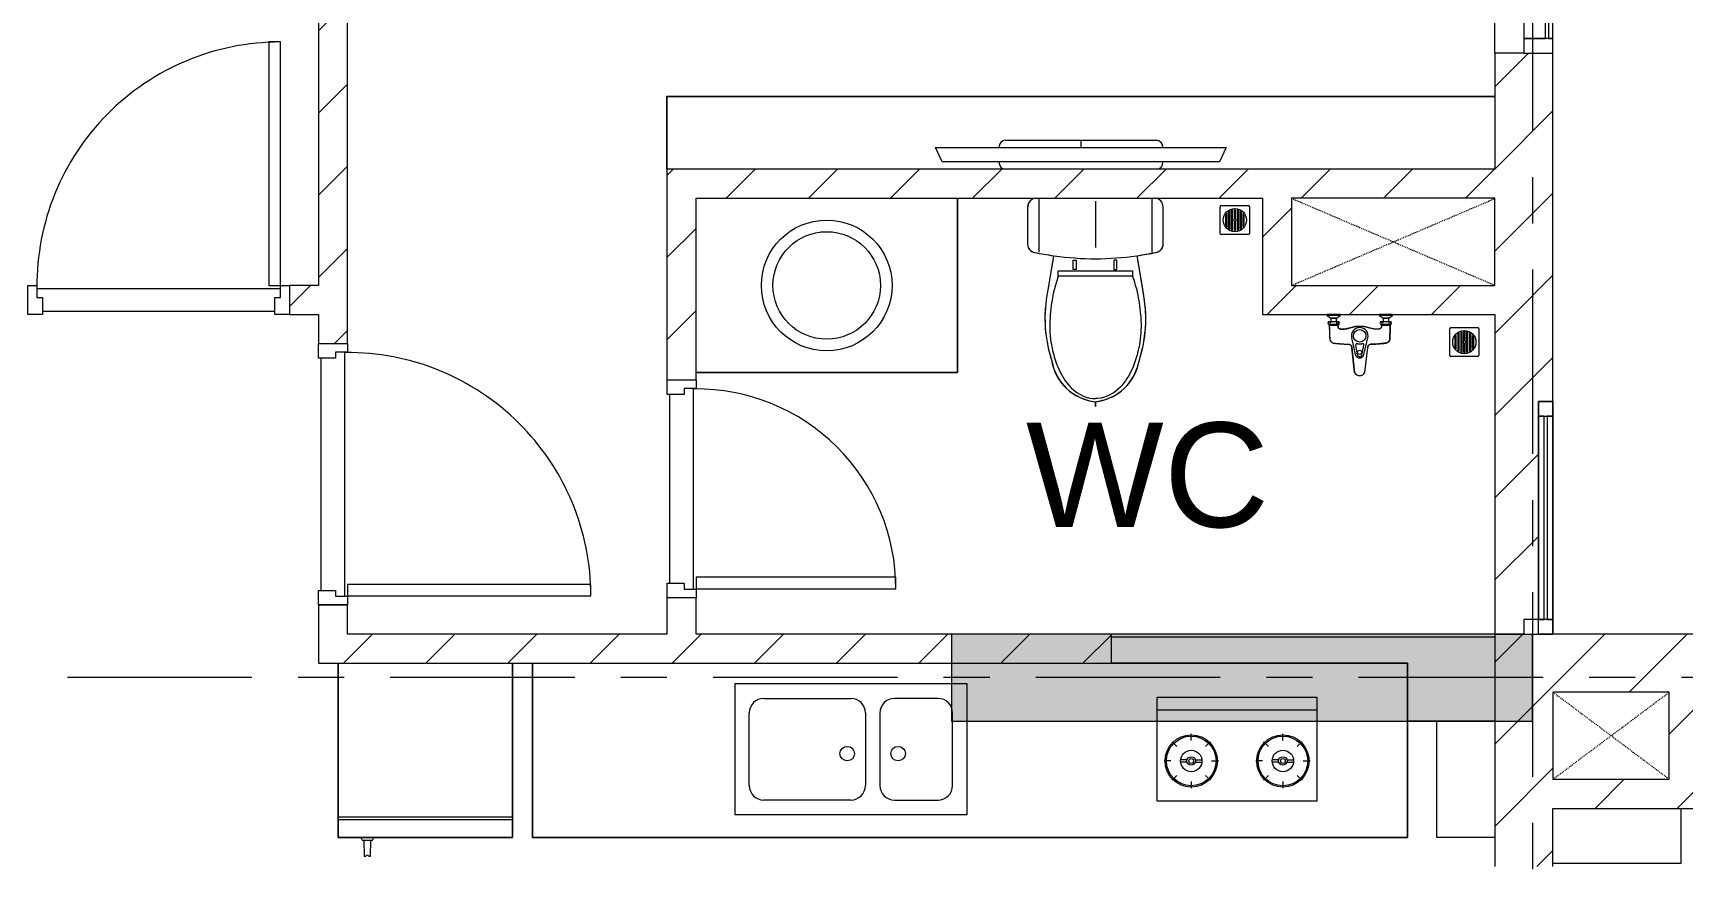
# Model space of a CAD drawing. Header units: millimetres. Extents: x -20144 to 117103, y -11426 to 48263.
# Drawn here: x 34468 to 40148, y 37105 to 39969 of the extents above; entities that cross this region are included whole.
import ezdxf

# ---------------------------------------------------------------- set-up
doc = ezdxf.new("R2010")
doc.units = ezdxf.units.MM
for name, pattern in [('Dash', [6.35, 3.175, -3.175]), ('Dash_2_', [6.35, 3.175, -3.175]), ('Grid Line', [22.225, 12.7, -3.175, 3.175, -3.175])]:
    doc.linetypes.add(name, pattern=pattern)
for name, color, linetype, lineweight in [('A-DETL-GENF', 31, 'Continuous', 5), ('A-DETL-GENF-HDLN', 161, 'Dash_2_', 5), ('CHU', 181, 'Continuous', 5), ('CUA', 31, 'Continuous', 9), ('HATCH-TUONG', 152, 'Continuous', 9), ('NET CAT', 3, 'Continuous', 5), ('NET-CAT', 3, 'Continuous', 9), ('NET-THAY', 2, 'Continuous', 15), ('THIET BI', 44, 'Continuous', 5), ('THIET-BI', 44, 'Continuous', 5), ('TRUC', 225, 'Continuous', 5)]:
    doc.layers.add(name, color=color, linetype=linetype, lineweight=lineweight)
doc.styles.add('Arial_4', font='arial.ttf', dxfattribs={"height": 360})
pattern_1 = [(45, (0, 0), (-141.42136, 141.42136), [])]

# ---------------------------------------------------------------- blocks, each defined once
blk = doc.blocks.new('ALC1807-ASCENT PLAZA-KET CAU 1_rvt-1-MẶT BẰNG TẦNG 5 ĐẾN TẦNG 22')
at = {"layer": 'NET CAT'}
blk.add_hatch(color=7, dxfattribs=at).paths.add_polyline_path([(38939.8, 37599.9), (39630.5, 37599.9), (39630.5, 37899.9), (37630.5, 37899.9), (37630.5, 37599.9), (38085.6, 37599.9)], flags=0)
at = {"layer": 'NET CAT', "color": 90, "lineweight": 13}
for p, q in [((39600.5, 37899.9), (37630.5, 37899.9)), ((37630.5, 37899.9), (37630.5, 37599.9)), ((39630.5, 37599.9), (39630.5, 37899.9)), ((37630.5, 37599.9), (39630.5, 37599.9))]:
    blk.add_line(p, q, dxfattribs=at)
at = {"layer": 'NET-THAY', "color": 50}
for p, q in [((39300.5, 37199.9), (39300.5, 37599.9)), ((39500.5, 37199.9), (39300.5, 37199.9))]:
    blk.add_line(p, q, dxfattribs=at)
blk = doc.blocks.new('X-TV - X-TV-164743-MẶT BẰNG TẦNG 5 ĐẾN TẦNG 22')
at = {"layer": 'THIET BI', "lineweight": 9}
for p, q in [((2850.1, 250), (0, 250)), ((0, 250), (0, 0)), ((0, 250), (2850.1, 250)), ((0, 0), (0, 250)), ((925.1, 75), (1925.1, 75)), ((947.6, 25), (925.1, 75)), ((1165.1, 100), (1685.1, 100)), ((1425.1, 100), (1425.1, 75)), ((1925.1, 75), (1902.6, 25)), ((1902.6, 25), (947.6, 25))]:
    blk.add_line(p, q, dxfattribs=at)
for centre, start_param, end_param in [((1165.1, 75), 0, 1.570796), ((1685.1, 75), 4.712389, 6.283185), ((1165.1, 25), 1.570796, 3.13695), ((1685.1, 25), 3.146235, 4.712389)]:
    blk.add_ellipse(centre, major_axis=(0, 25), ratio=0.9, start_param=start_param, end_param=end_param, dxfattribs=at)
blk = doc.blocks.new('CUA PHONG NGU - Type 1-60226-MẶT BẰNG TẦNG 5 ĐẾN TẦNG 22')
at = {"layer": 'CUA'}
for p, q in [((-348.5, -52.3), (-348.5, 47.7)), ((-348.5, 47.7), (-298.5, 47.7)), ((-298.5, 47.7), (-298.5, -11.3)), ((501.5, 47.7), (551.5, 47.7)), ((501.5, -11.3), (501.5, 47.7)), ((551.5, 47.7), (551.5, -52.3)), ((-318.5, -52.3), (-348.5, -52.3)), ((-318.5, -11.3), (-318.5, -52.3)), ((-298.5, -11.3), (-318.5, -11.3)), ((-277.5, -52.3), (-317.5, -52.3)), ((-317.5, -52.3), (-317.5, -890.3)), ((-277.5, -890.3), (-277.5, -52.3)), ((521.5, -11.3), (501.5, -11.3)), ((521.5, -52.3), (521.5, -11.3)), ((551.5, -52.3), (521.5, -52.3)), ((-317.5, -890.3), (-277.5, -890.3))]:
    blk.add_line(p, q, dxfattribs=at)
blk.add_arc((-317.5, -52.3), 838, 270, 0.5, dxfattribs=at)
blk = doc.blocks.new('CUA WC - Type 1-60201-MẶT BẰNG TẦNG 5 ĐẾN TẦNG 22')
at = {"layer": 'CUA'}
for p, q in [((-273.5, -52.3), (-273.5, 47.7)), ((-273.5, 47.7), (-223.5, 47.7)), ((-223.5, 47.7), (-223.5, -11.3)), ((426.5, 47.7), (476.5, 47.7)), ((426.5, -11.3), (426.5, 47.7)), ((476.5, 47.7), (476.5, -52.3)), ((-243.5, -52.3), (-273.5, -52.3)), ((-243.5, -11.3), (-243.5, -52.3)), ((-223.5, -11.3), (-243.5, -11.3)), ((-202.5, -52.3), (-242.5, -52.3)), ((-242.5, -52.3), (-242.5, -740.3)), ((-202.5, -740.3), (-202.5, -52.3)), ((446.5, -11.3), (426.5, -11.3)), ((446.5, -52.3), (446.5, -11.3)), ((476.5, -52.3), (446.5, -52.3)), ((-242.5, -740.3), (-202.5, -740.3))]:
    blk.add_line(p, q, dxfattribs=at)
blk.add_arc((-242.5, -52.3), 688, 270, 0.5, dxfattribs=at)
blk = doc.blocks.new('X-TU LANH - X-TU LANH-V7-MẶT BẰNG TẦNG 5 ĐẾN TẦNG 22')
at = {"layer": 'THIET BI', "lineweight": 9}
for p, q in [((-300, 0), (-300, -600)), ((-300, -600), (-300, 0)), ((300, -600), (300, 0)), ((300, 0), (300, -600)), ((300, -530), (-300, -530)), ((300, -540), (-300, -540)), ((-300, -600), (300, -600)), ((300, -600), (-300, -600)), ((-222.5, -600), (-217.5, -610)), ((-217.5, -610), (-182.5, -610)), ((-212.5, -610), (-210.5, -665)), ((-189.5, -665), (-187.5, -610)), ((-182.5, -610), (-177.5, -600)), ((-210.5, -665), (-205.2, -665)), ((-194.8, -665), (-189.5, -665))]:
    blk.add_line(p, q, dxfattribs=at)
blk.add_arc((-200, -667.2), 5.66, 22.4018, 157.5982, dxfattribs=at)
blk = doc.blocks.new('X-BEP - X-BEP-163935-MẶT BẰNG TẦNG 5 ĐẾN TẦNG 22')
at = {"layer": 'THIET BI', "lineweight": 9}
for p, q in [((0, 0), (0, -600)), ((0, -600), (0, 0)), ((3013.3, 0), (1993.2, 0)), ((1993.2, 0), (3013.3, 0)), ((3013.3, -600), (3013.3, 0)), ((3013.3, 0), (3013.3, -600)), ((696.4, -71.5), (696.4, -521.5)), ((1496.4, -71.5), (696.4, -71.5)), ((1496.4, -521.5), (1496.4, -71.5)), ((796.4, -121.5), (1096.4, -121.5)), ((1396.4, -121.5), (1246.4, -121.5)), ((2151.4, -117.4), (2700.5, -117.4)), ((2151.4, -475.7), (2151.4, -117.4)), ((2700.5, -162.4), (2151.4, -162.4)), ((2700.5, -117.4), (2700.5, -475.7)), ((746.4, -421.5), (746.4, -171.5)), ((1146.4, -171.5), (1146.4, -421.5)), ((1196.4, -171.5), (1196.4, -421.5)), ((1446.4, -421.5), (1446.4, -171.5)), ((2218.6, -287.3), (2202, -270.7)), ((2268.2, -266.8), (2268.2, -243.3)), ((2317.8, -287.3), (2334.4, -270.7)), ((2534, -287.3), (2517.5, -270.7)), ((2583.7, -266.8), (2583.7, -243.3)), ((2633.3, -287.3), (2649.9, -270.7)), ((2198, -336.9), (2174.6, -336.9)), ((2254.1, -332.9), (2231.6, -332.9)), ((2282.4, -332.9), (2304.9, -332.9)), ((2338.4, -336.9), (2361.8, -336.9)), ((2513.5, -336.9), (2490.1, -336.9)), ((2569.5, -332.9), (2547, -332.9)), ((2597.8, -332.9), (2620.3, -332.9)), ((2653.8, -336.9), (2677.3, -336.9)), ((2218.6, -386.6), (2202, -403.1)), ((2254.1, -341), (2231.6, -341)), ((2282.4, -341), (2304.9, -341)), ((2317.8, -386.6), (2334.4, -403.1)), ((2534, -386.6), (2517.5, -403.1)), ((2569.5, -341), (2547, -341)), ((2597.8, -341), (2620.3, -341)), ((2633.3, -386.6), (2649.9, -403.1)), ((2268.2, -407.1), (2268.2, -430.5)), ((2583.7, -407.1), (2583.7, -430.5)), ((1096.4, -471.5), (796.4, -471.5)), ((1246.4, -471.5), (1396.4, -471.5)), ((2700.5, -475.7), (2151.4, -475.7)), ((696.4, -521.5), (1496.4, -521.5)), ((0, -600), (3013.3, -600)), ((3013.3, -600), (0, -600))]:
    blk.add_line(p, q, dxfattribs=at)
for centre, radius in [((2268.2, -336.9), 90), ((2268.2, -336.9), 85.5), ((2583.7, -336.9), 90), ((2583.7, -336.9), 85.5), ((1083.9, -311.5), 25), ((1258.9, -311.5), 25), ((2268.2, -336.9), 36.9), ((2268.2, -336.9), 14.7), ((2268.2, -336.9), 8.24), ((2583.7, -336.9), 36.9), ((2583.7, -336.9), 14.7), ((2583.7, -336.9), 8.24)]:
    blk.add_circle(centre, radius, dxfattribs=at)
for centre, start, end in [((796.4, -171.5), 90, 180), ((1096.4, -171.5), 360, 90), ((1246.4, -171.5), 90, 180), ((1396.4, -171.5), 0, 90), ((796.4, -421.5), 180, 270), ((1096.4, -421.5), 270, 0), ((1246.4, -421.5), 180, 270), ((1396.4, -421.5), 270, 0)]:
    blk.add_arc(centre, 50, start, end, dxfattribs=at)
blk = doc.blocks.new('X-XI - X-XI-V10-MẶT BẰNG TẦNG 5 ĐẾN TẦNG 22')
at = {"layer": 'THIET-BI', "lineweight": 9}
for p, q in [((194.6, 0), (194.6, -186.1)), ((215, -2.1), (204.3, 0)), ((-230.6, -16.8), (-233.2, -33.2)), ((-233.2, -29), (-233.2, -157.9)), ((-233.2, -29), (-233.2, -157.9)), ((-233.2, -33.2), (-233.2, -45)), ((-233.2, -45), (-233.2, -157.9)), ((-227.9, -12.2), (-230.6, -16.8)), ((-222, -6.1), (-227.9, -12.2)), ((-212.4, -1.2), (-222, -6.1)), ((-204.3, 0), (-212.4, -1.2)), ((-194.6, 0), (-194.6, -185.7)), ((0, -9.4), (0, -169.7)), ((219.3, -4.2), (215, -2.1)), ((224.8, -8.5), (219.3, -4.2)), ((227.7, -12), (224.8, -8.5)), ((231.6, -19.3), (227.7, -12)), ((233.2, -29), (231.6, -19.3)), ((233.2, -157.9), (233.2, -29)), ((233.2, -157.9), (233.2, -29)), ((233.2, -157.9), (233.2, -29)), ((-233.2, -157.9), (-232.9, -162.1)), ((-232.9, -162.1), (-231, -169.1)), ((-231, -169.1), (-228, -174.5)), ((226.5, -176.5), (231.9, -166.7)), ((231.9, -166.7), (233.2, -157.9)), ((-228, -174.5), (-224.2, -178.9)), ((-224.2, -178.9), (-216.9, -183.9)), ((-216.9, -183.9), (-209.4, -186.4)), ((-209.4, -186.4), (-202.4, -187.7)), ((-202.4, -187.7), (-192, -189.7)), ((-192, -189.7), (-184.2, -191.1)), ((-184.2, -191.1), (-168, -193.8)), ((-168, -193.8), (-149.9, -196.6)), ((-143.8, -197.5), (-166.7, -335.2)), ((-143.8, -197.5), (-166.7, -335.2)), ((-147.8, -221.1), (-155.3, -266.3)), ((-149.9, -196.6), (-143.8, -197.5)), ((-143.8, -197.5), (-147.8, -221.1)), ((-76.6, -213.5), (-66.1, -213.5)), ((-76.6, -245), (-76.6, -213.5)), ((-66.1, -213.5), (-66.1, -245)), ((64, -213.5), (64, -245)), ((74.4, -213.5), (64, -213.5)), ((74.4, -245), (74.4, -213.5)), ((143.8, -197.5), (212.9, -185.5)), ((166.7, -335.2), (143.8, -197.5)), ((166.7, -335.2), (143.8, -197.5)), ((146.9, -216.1), (143.8, -197.5)), ((151.8, -245.3), (146.9, -216.1)), ((212.9, -185.5), (220.8, -181.7)), ((220.8, -181.7), (226.5, -176.5)), ((-157.7, -280.9), (-161.5, -303.8)), ((-155.3, -266.3), (-157.7, -280.9)), ((-127.7, -249.9), (127.7, -249.9)), ((-127.7, -267.8), (-127.7, -249.9)), ((-8.6, -267.8), (-127.7, -267.8)), ((-66.1, -245), (-76.6, -245)), ((127.7, -267.8), (-8.6, -267.8)), ((64, -245), (74.4, -245)), ((127.7, -249.9), (127.7, -267.8)), ((157.2, -277.8), (151.8, -245.3)), ((161.7, -304.9), (157.2, -277.8)), ((-164.6, -322), (-168.9, -349)), ((-161.5, -303.8), (-164.6, -322)), ((166.7, -335.2), (161.7, -304.9)), ((171.6, -371), (166.7, -335.2)), ((-172.5, -383), (-173.5, -402.2)), ((-171, -365.1), (-172.5, -383)), ((-168.9, -349), (-171, -365.1)), ((173.2, -395.8), (171.6, -371)), ((173.5, -426.5), (173.2, -395.8)), ((-173.5, -402.2), (-173.1, -436.1)), ((-173.1, -436.1), (-172.5, -446.5)), ((-172.5, -446.5), (-169.6, -474.8)), ((165.2, -502.3), (172.5, -446.5)), ((172.5, -446.5), (173.5, -426.5)), ((-169.6, -474.8), (-166.5, -495.3)), ((-166.5, -495.3), (-161.1, -520.9)), ((161.7, -518.5), (165.2, -502.3)), ((-161.1, -520.9), (-151.4, -555.9)), ((-151.4, -555.9), (-143.5, -587)), ((145.5, -581), (151.4, -555.9)), ((151.4, -555.9), (155.1, -543.7)), ((155.1, -543.7), (161.7, -518.5)), ((-143.5, -587), (-131.8, -612.8)), ((-131.8, -612.8), (-121.7, -628.9)), ((114.1, -638.9), (131.6, -613.2)), ((131.6, -613.2), (145.5, -581)), ((-121.7, -628.9), (-100.2, -653.8)), ((-100.2, -653.8), (-87.5, -664.8)), ((-87.5, -664.8), (-69.9, -676.9)), ((-69.9, -676.9), (-49.6, -687.2)), ((60.8, -681.9), (86, -665.9)), ((86, -665.9), (100.2, -653.8)), ((100.2, -653.8), (114.1, -638.9)), ((-49.6, -687.2), (-19.9, -696.9)), ((-19.9, -696.9), (0, -700.2)), ((0, -700.2), (34.6, -692.9)), ((0, -700.2), (0, -702.7)), ((0, -712.5), (0, -700.2)), ((0, -700.3), (0, -710.2)), ((0, -702.7), (0, -715.9)), ((0, -710.2), (0, -716.9)), ((0, -717.2), (0, -712.5)), ((0, -716.9), (0, -717.2)), ((34.6, -692.9), (60.8, -681.9))]:
    blk.add_line(p, q, dxfattribs=at)
for centre, radius, start, end in [((204.3, -29), 29, 360, 90), ((204.3, -29), 29, 0, 90), ((-204.3, -29), 29, 90, 180), ((-204.3, -29), 29, 90, 180), ((-204.3, -157.9), 29, 180, 259.8599), ((-204.3, -157.9), 29, 180, 259.8599), ((204.3, -157.9), 29, 280.1401, 360), ((204.3, -157.9), 29, 280.1401, 0), ((18.1, 960), 1168.8, 258.7762, 262.0348), ((18.1, 960), 1168.8, 258.7762, 262.0348), ((18.1, 960), 1168.8, 262.1447, 269.1633), ((-16, 957.7), 1166.4, 270.8375, 277.7683), ((-18.1, 960), 1168.8, 277.9652, 281.2238), ((-18.1, 960), 1168.8, 277.9652, 281.2238), ((287.1, -414.4), 460.7, 170.0941, 197.8856), ((287.1, -414.4), 460.7, 170.0941, 197.8856), ((-287.1, -414.4), 460.7, 342.1144, 9.9059), ((-287.1, -414.4), 460.7, 342.1144, 9.9059), ((18.2, -529.6), 171.6, 188.8267, 263.9098), ((18.2, -529.6), 171.6, 188.8267, 263.9098), ((-18.2, -529.6), 171.6, 276.0902, 351.1733), ((-18.2, -529.6), 171.6, 276.0902, 351.1733)]:
    blk.add_arc(centre, radius, start, end, dxfattribs=at)
for points in [[(-127.7, -267.8), (-143.4, -315.6), (-152.2, -364.8), (-160.3, -442.2), (-151, -516.8), (-129.6, -585.3), (-93.5, -652), (-37.5, -689.3), (-2.9, -689.4), (0, -689.4)], [(127.7, -267.8), (143.4, -315.6), (152.2, -364.8), (160.3, -442.2), (151, -516.8), (129.6, -585.3), (93.5, -652), (37.5, -689.3), (2.9, -689.4), (0, -689.4)]]:
    blk.add_open_spline(points, degree=3, knots=[12.724379, 12.724379, 12.724379, 12.724379, 75.096459, 151.912755, 228.70098, 282.501534, 351.034079, 439.49288, 447.51098, 447.51098, 447.51098, 447.51098], dxfattribs=at)
blk = doc.blocks.new('X-SEN - X-SEN-5806-MẶT BẰNG TẦNG 5 ĐẾN TẦNG 22')
at = {"layer": 'THIET-BI', "lineweight": 9}
for p, q in [((-67.5, 0), (-112.5, 0)), ((-112.5, 0), (-112.5, -3.8)), ((-112.5, 0), (-67.5, 0)), ((-112.5, -3.8), (-112.5, 0)), ((-67.5, -3.8), (-67.5, 0)), ((-67.5, 0), (-67.5, -3.8)), ((112.5, 0), (67.5, 0)), ((67.5, 0), (67.5, -3.8)), ((67.5, 0), (67.5, -3.8)), ((112.5, 0), (67.5, 0)), ((112.5, -3.8), (112.5, 0)), ((112.5, -3.8), (112.5, 0)), ((-112.5, -3.8), (-99.9, -12.6)), ((-67.5, -3.8), (-112.5, -3.8)), ((-112.5, -3.8), (-99.9, -12.6)), ((-99.9, -25.3), (-107.2, -25.3)), ((-72.8, -25.3), (-107.2, -25.3)), ((-107.2, -34.3), (-105.1, -34.3)), ((-107.2, -34.3), (-72.8, -34.3)), ((-105.1, -34.3), (-105.1, -37.2)), ((-105.1, -34.3), (-105.1, -37.2)), ((-74.9, -34.3), (-105.1, -34.3)), ((-105.1, -37.2), (-74.9, -37.2)), ((-99.9, -12.6), (-99.9, -25.3)), ((-99.9, -12.6), (-80.1, -12.6)), ((-80.1, -12.6), (-99.9, -12.6)), ((-99.9, -12.6), (-99.9, -25.3)), ((-80.1, -12.6), (-67.5, -3.8)), ((-80.1, -12.6), (-67.5, -3.8)), ((-80.1, -25.3), (-80.1, -12.6)), ((-80.1, -25.3), (-80.1, -12.6)), ((-72.8, -25.3), (-80.1, -25.3)), ((-74.9, -37.2), (-74.9, -34.3)), ((-74.9, -34.3), (-72.8, -34.3)), ((-74.9, -37.2), (-74.9, -34.3)), ((67.5, -3.8), (80.1, -12.6)), ((112.5, -3.8), (67.5, -3.8)), ((67.5, -3.8), (80.1, -12.6)), ((80.1, -25.3), (72.8, -25.3)), ((107.2, -25.3), (72.8, -25.3)), ((72.8, -34.3), (74.9, -34.3)), ((72.8, -34.3), (107.2, -34.3)), ((74.9, -34.3), (74.9, -37.2)), ((74.9, -34.3), (74.9, -37.2)), ((105.1, -34.3), (74.9, -34.3)), ((74.9, -37.2), (105.1, -37.2)), ((80.1, -12.6), (80.1, -25.3)), ((99.9, -12.6), (80.1, -12.6)), ((80.1, -12.6), (99.9, -12.6)), ((99.9, -12.6), (80.1, -12.6)), ((80.1, -12.6), (80.1, -25.3)), ((99.9, -12.6), (112.5, -3.8)), ((99.9, -12.6), (112.5, -3.8)), ((99.9, -25.3), (99.9, -12.6)), ((99.9, -25.3), (99.9, -12.6)), ((107.2, -25.3), (99.9, -25.3)), ((105.1, -37.2), (105.1, -34.3)), ((105.1, -34.3), (107.2, -34.3)), ((105.1, -37.2), (105.1, -34.3)), ((-12.9, -141.7), (-27.6, -80.8)), ((-27.3, -113.1), (-17.5, -199.2)), ((-17.5, -199.2), (-27.3, -113.1)), ((-7.7, -139.6), (-13.8, -105.5)), ((7.7, -139.6), (13.8, -105.5)), ((12.9, -141.7), (27.6, -80.8)), ((17.5, -199.2), (27.3, -113.1)), ((17.5, -199.2), (27.3, -113.1))]:
    blk.add_line(p, q, dxfattribs=at)
for centre, radius in [((0, -73.2), 21.5), ((0, -130.1), 7.2)]:
    blk.add_circle(centre, radius, dxfattribs=at)
for centre, radius, start, end in [((-102.9, -29.8), 6.9, 148.0246, 211.9754), ((-102.9, -29.8), 6.9, 148.0246, 211.9754), ((-107.2, -27.1), 1.8, 90, 148.0246), ((-107.2, -27.1), 1.8, 90, 148.0246), ((-107.2, -32.5), 1.8, 211.9754, 270), ((-107.2, -32.5), 1.8, 211.9754, 270), ((-112.5, -29.8), 6.9, 319.2845, 40.7155), ((-94.4, -29.8), 6.9, 139.2845, 220.7155), ((-85.4, -29.8), 6.9, 319.2845, 40.7155), ((-67.5, -29.8), 6.9, 139.2845, 220.7155), ((-72.8, -27.1), 1.8, 31.9754, 90), ((-72.8, -27.1), 1.8, 31.9754, 90), ((-72.8, -32.5), 1.8, 270, 328.0246), ((-72.8, -32.5), 1.8, 270, 328.0246), ((-77.1, -29.8), 6.9, 328.0246, 31.9754), ((-77.1, -29.8), 6.9, 328.0246, 31.9754), ((-0.4, -73.2), 28.3, 89.2517, 195.6693), ((0.4, -73.2), 28.3, 344.3307, 90.7483), ((77.1, -29.8), 6.9, 148.0246, 211.9754), ((77.1, -29.8), 6.9, 148.0246, 211.9754), ((72.8, -27.1), 1.8, 90, 148.0246), ((72.8, -27.1), 1.8, 90, 148.0246), ((72.8, -32.5), 1.8, 211.9754, 270), ((72.8, -32.5), 1.8, 211.9754, 270), ((67.5, -29.8), 6.9, 319.2845, 40.7155), ((85.6, -29.8), 6.9, 139.2845, 220.7155), ((94.6, -29.8), 6.9, 319.2845, 40.7155), ((112.5, -29.8), 6.9, 139.2845, 220.7155), ((107.2, -27.1), 1.8, 31.9754, 90), ((107.2, -27.1), 1.8, 31.9754, 90), ((107.2, -32.5), 1.8, 270, 328.0246), ((107.2, -32.5), 1.8, 270, 328.0246), ((102.9, -29.8), 6.9, 328.0246, 31.9754), ((102.9, -29.8), 6.9, 328.0246, 31.9754), ((-9.4, -104.7), 4.5, 74.0703, 190.1556), ((-0.4, -73.2), 28.3, 254.0703, 270.7483), ((0.4, -73.2), 28.3, 269.2517, 285.9297), ((9.4, -104.7), 4.5, 349.8444, 105.9297), ((0, -134.7), 14.7, 208.4144, 331.5856), ((0, -136.6), 8.24, 201.1294, 338.8706), ((0, -191), 19.3, 205.0481, 334.9519), ((0, -191), 19.3, 205.0481, 334.9519)]:
    blk.add_arc(centre, radius, start, end, dxfattribs=at)
for points, knots in [([(-105.1, -37.2), (-105.1, -39.1), (-104.9, -42.9), (-104.7, -48.5), (-104.5, -54.2), (-104.2, -61.7), (-103.9, -68.4), (-103.8, -73.6), (-103.7, -75.5), (-103.7, -76.7), (-103.6, -77.6), (-103.6, -78.6), (-103.6, -79.8), (-103.6, -81), (-103.5, -81.8), (-103.5, -82.3), (-103.5, -82.6), (-103.4, -83), (-103.4, -83.5), (-103.3, -84.3), (-103.2, -85.5), (-103.1, -86.6), (-102.8, -87.6), (-102.6, -88.2), (-102.3, -88.9), (-101.9, -89.7), (-101.3, -90.8), (-100.6, -91.7), (-100, -92.5), (-99, -93.6), (-97.8, -94.7), (-96.2, -95.8), (-95, -96.6), (-93.7, -97.2), (-92.4, -97.7), (-91.2, -98.1), (-90.3, -98.4), (-89.6, -98.5), (-88.9, -98.7), (-88, -98.8), (-86.8, -99), (-85.6, -99.1), (-84.7, -99.1), (-84, -99.2), (-83.3, -99.3), (-82.3, -99.4), (-81.2, -99.5), (-79.7, -99.6), (-77.9, -99.8), (-75.5, -100), (-72.8, -100.2), (-70, -100.5), (-66.3, -100.8), (-61.6, -101.2), (-56, -101.5), (-51.7, -101.8), (-48.8, -101.9), (-47.3, -101.9), (-46.1, -101.9), (-45.1, -102), (-44.4, -102), (-43.6, -102), (-42.6, -102), (-41.4, -102), (-40.1, -102), (-39.3, -102.1), (-38.8, -102.1), (-38.5, -102.2), (-38.1, -102.2), (-37.6, -102.3), (-36.8, -102.4), (-35.6, -102.6), (-34.3, -103), (-33.2, -103.5), (-32.5, -104), (-31.7, -104.6), (-30.5, -105.7), (-29, -107.6), (-27.9, -110.1), (-27.4, -112), (-27.3, -113.1)], [0, 0, 0, 0, 0.041667, 0.083333, 0.125, 0.166667, 0.25, 0.270833, 0.28125, 0.291667, 0.296875, 0.302083, 0.3125, 0.322917, 0.328125, 0.330729, 0.333333, 0.335938, 0.338542, 0.34375, 0.354167, 0.364583, 0.369792, 0.375, 0.380208, 0.385417, 0.395833, 0.40625, 0.411458, 0.416667, 0.4375, 0.447917, 0.458333, 0.46875, 0.479167, 0.489583, 0.494792, 0.5, 0.505208, 0.510417, 0.520833, 0.53125, 0.536458, 0.541667, 0.546875, 0.552083, 0.5625, 0.572917, 0.583333, 0.604167, 0.625, 0.645833, 0.666667, 0.708333, 0.75, 0.791667, 0.802083, 0.8125, 0.822917, 0.828125, 0.833333, 0.838542, 0.84375, 0.854167, 0.864583, 0.869792, 0.872396, 0.875, 0.877604, 0.880208, 0.885417, 0.895833, 0.90625, 0.916667, 0.921875, 0.927083, 0.9375, 0.958333, 0.979167, 1, 1, 1, 1]), ([(-105.1, -37.2), (-104.5, -52.3), (-103.9, -68.7), (-103.3, -87.5), (-99.6, -93.9), (-92.4, -98.5), (-72.6, -100.1), (-54, -102.2), (-33.9, -102), (-28.7, -107.4), (-27.8, -111), (-27.3, -113.1)], [0, 0, 0, 0, 45.441328, 49.333631, 56.110562, 66.562664, 73.682324, 114.966912, 125.570438, 129.900151, 136.284558, 136.284558, 136.284558, 136.284558]), ([(0, -41), (-2, -40.9), (-5.6, -40.9), (-10.3, -41.2), (-14.4, -41.6), (-18, -42.2), (-21.2, -42.9), (-24.2, -43.7), (-27.1, -44.6), (-30, -45.4), (-32.9, -46.3), (-35.8, -47.2), (-38.8, -47.9), (-41.8, -48.6), (-45.1, -49.2), (-48.4, -49.8), (-51.8, -50.2), (-54.8, -50.5), (-56.9, -50.7), (-58.1, -50.8), (-59, -50.9), (-59.9, -51), (-60.8, -51), (-61.7, -51), (-62.4, -51), (-63, -51), (-63.6, -51), (-64.4, -50.9), (-65.1, -50.8), (-65.7, -50.7), (-66.1, -50.6), (-66.5, -50.5), (-67.1, -50.4), (-68.1, -50.1), (-69.1, -49.6), (-70.1, -49), (-71.1, -48.3), (-72, -47.4), (-72.8, -46.6), (-73.3, -45.8), (-73.8, -45.1), (-74.1, -44.3), (-74.4, -43.5), (-74.6, -42.6), (-74.7, -41.9), (-74.8, -41.3), (-74.8, -40.9), (-74.9, -40.4), (-74.9, -39.8), (-74.9, -38.8), (-74.9, -37.9), (-74.9, -37.2)], [0, 0, 0, 0, 0.041667, 0.083333, 0.125, 0.166667, 0.208333, 0.25, 0.291667, 0.333333, 0.375, 0.416667, 0.458333, 0.5, 0.541667, 0.583333, 0.625, 0.666667, 0.6875, 0.697917, 0.708333, 0.71875, 0.729167, 0.739583, 0.75, 0.755208, 0.760417, 0.770833, 0.78125, 0.786458, 0.791667, 0.796875, 0.802083, 0.8125, 0.833333, 0.84375, 0.854167, 0.875, 0.885417, 0.895833, 0.90625, 0.916667, 0.927083, 0.9375, 0.947917, 0.953125, 0.958333, 0.963542, 0.96875, 0.979167, 1, 1, 1, 1]), ([(-74.9, -37.2), (-74.9, -39.9), (-75, -44.9), (-67.9, -51.6), (-55.3, -50.7), (-39.4, -48.7), (-24.4, -43.4), (-11.8, -40.7), (0, -41)], [0, 0, 0, 0, 8.475038, 15.961674, 29.255673, 47.963091, 70.422589, 93.837243, 93.837243, 93.837243, 93.837243]), ([(74.9, -37.2), (74.9, -37.9), (74.9, -38.8), (74.9, -39.8), (74.9, -40.4), (74.8, -40.9), (74.8, -41.3), (74.7, -41.9), (74.6, -42.6), (74.4, -43.3), (74.3, -43.9), (74.1, -44.4), (73.8, -45.1), (73.3, -45.8), (72.8, -46.6), (72, -47.4), (71.1, -48.3), (70.1, -49), (69.1, -49.6), (68.1, -50.1), (67.1, -50.4), (66.5, -50.5), (66.1, -50.6), (65.7, -50.7), (65.1, -50.8), (64.4, -50.9), (63.5, -51), (62.7, -51), (62.1, -51), (61.5, -51), (60.8, -51), (59.9, -51), (59, -50.9), (58.1, -50.8), (56.9, -50.7), (54.8, -50.5), (51.8, -50.2), (47.2, -49.6), (41.8, -48.7), (36.8, -47.4), (32.9, -46.3), (30, -45.4), (27.1, -44.6), (24.2, -43.7), (21.2, -42.9), (18, -42.2), (14.4, -41.6), (10.3, -41.2), (5.6, -40.9), (2, -40.9), (0, -41)], [0, 0, 0, 0, 0.020833, 0.03125, 0.036458, 0.041667, 0.046875, 0.052083, 0.0625, 0.072917, 0.078125, 0.083333, 0.09375, 0.104167, 0.114583, 0.125, 0.145833, 0.15625, 0.166667, 0.1875, 0.197917, 0.203125, 0.208333, 0.213542, 0.21875, 0.229167, 0.239583, 0.25, 0.255208, 0.260417, 0.270833, 0.28125, 0.291667, 0.302083, 0.3125, 0.333333, 0.375, 0.416667, 0.5, 0.583333, 0.625, 0.666667, 0.708333, 0.75, 0.791667, 0.833333, 0.875, 0.916667, 0.958333, 1, 1, 1, 1]), ([(74.9, -37.2), (74.9, -39.9), (75, -44.9), (67.9, -51.6), (55.3, -50.7), (39.4, -48.7), (24.4, -43.4), (11.8, -40.7), (0, -41)], [0, 0, 0, 0, 8.475038, 15.961674, 29.255673, 47.963091, 70.422589, 93.837243, 93.837243, 93.837243, 93.837243]), ([(27.3, -113.1), (27.4, -112), (27.9, -110.1), (29, -107.6), (30.5, -105.7), (31.7, -104.6), (32.5, -104), (33.2, -103.5), (34.3, -103), (35.6, -102.6), (36.8, -102.4), (37.6, -102.3), (38.1, -102.2), (38.5, -102.2), (38.8, -102.1), (39.3, -102.1), (40.1, -102), (41.4, -102), (42.6, -102), (43.6, -102), (44.4, -102), (45.1, -102), (46.1, -101.9), (47.3, -101.9), (48.8, -101.9), (51.7, -101.8), (57.9, -101.4), (65.3, -100.9), (72.8, -100.2), (76.9, -99.8), (79.7, -99.6), (81.2, -99.5), (82.3, -99.4), (83.3, -99.3), (84, -99.2), (84.7, -99.1), (85.6, -99.1), (86.8, -99), (88, -98.8), (88.9, -98.7), (89.6, -98.5), (90.3, -98.4), (91.2, -98.1), (92.4, -97.7), (93.7, -97.2), (95, -96.6), (96.2, -95.8), (97.8, -94.7), (99.2, -93.4), (100.4, -91.9), (101.3, -90.8), (101.9, -89.7), (102.3, -88.9), (102.6, -88.2), (102.8, -87.6), (103.1, -86.6), (103.2, -85.5), (103.3, -84.3), (103.4, -83.5), (103.4, -83), (103.5, -82.6), (103.5, -82.3), (103.5, -81.8), (103.6, -81), (103.6, -79.8), (103.6, -78.6), (103.6, -77.6), (103.7, -76.7), (103.7, -75.5), (103.8, -73.6), (103.9, -70.3), (104.1, -65.5), (104.5, -54.2), (104.8, -44.8), (105.1, -37.2)], [0, 0, 0, 0, 0.020833, 0.041667, 0.0625, 0.072917, 0.078125, 0.083333, 0.09375, 0.104167, 0.114583, 0.119792, 0.122396, 0.125, 0.127604, 0.130208, 0.135417, 0.145833, 0.15625, 0.161458, 0.166667, 0.171875, 0.177083, 0.1875, 0.197917, 0.208333, 0.25, 0.333333, 0.375, 0.416667, 0.427083, 0.4375, 0.447917, 0.453125, 0.458333, 0.463542, 0.46875, 0.479167, 0.489583, 0.494792, 0.5, 0.505208, 0.510417, 0.520833, 0.53125, 0.541667, 0.552083, 0.5625, 0.583333, 0.59375, 0.604167, 0.614583, 0.619792, 0.625, 0.630208, 0.635417, 0.645833, 0.65625, 0.661458, 0.664062, 0.666667, 0.669271, 0.671875, 0.677083, 0.6875, 0.697917, 0.703125, 0.708333, 0.71875, 0.729167, 0.75, 0.791667, 0.833333, 1, 1, 1, 1]), ([(105.1, -37.2), (104.5, -52.3), (103.9, -68.7), (103.3, -87.5), (99.6, -93.9), (92.4, -98.5), (72.6, -100.1), (54, -102.2), (33.9, -102), (28.7, -107.4), (27.8, -111), (27.3, -113.1)], [0, 0, 0, 0, 45.441328, 49.333631, 56.110562, 66.562664, 73.682324, 114.966912, 125.570438, 129.900151, 136.284558, 136.284558, 136.284558, 136.284558])]:
    blk.add_open_spline(points, degree=3, knots=knots, dxfattribs=at)
blk = doc.blocks.new('X-LA - X-LA-V11-MẶT BẰNG TẦNG 5 ĐẾN TẦNG 22')
at = {"layer": 'THIET-BI', "lineweight": 9}
for p, q in [((450, -600), (450, 0)), ((450, 0), (450, -600)), ((-449.9, -600), (450, -600)), ((450, -600), (-449.9, -600))]:
    blk.add_line(p, q, dxfattribs=at)
for radius in [225, 185]:
    blk.add_circle((0, -300), radius, dxfattribs=at)
blk = doc.blocks.new('X-PHONG NGU 2 - X-PHONG NGU 2_Recovery_-60158-MẶT BẰNG TẦNG 5 ĐẾN TẦNG 22')
at = {"layer": 'CUA'}
for p, q in [((-1000, 0), (-1050, 0)), ((-1050, 0), (-1050, -100)), ((-450, 0), (-1000, 0)), ((-1000, 0), (-1000, -75)), ((-1000, -100), (-1000, 0)), ((-450, -75), (-450, 0)), ((-400, 0), (-450, 0)), ((-450, 0), (-450, -100)), ((300, 0), (-400, 0)), ((-400, 0), (-400, -50)), ((-400, -100), (-400, 0)), ((300, -50), (300, 0)), ((350, 0), (300, 0)), ((300, 0), (300, -50)), ((350, -50), (350, 0)), ((350, 0), (950, 0)), ((1000, 0), (950, 0)), ((950, 0), (950, -50)), ((1050, 0), (1000, 0)), ((1000, 0), (1000, -100)), ((1000, -50), (1000, 0)), ((1050, -100), (1050, 0)), ((-400, -50), (300, -50)), ((-350, -50), (-400, -50)), ((-400, -50), (-400, -100)), ((-350, -100), (-350, -50)), ((300, -50), (250, -50)), ((250, -50), (250, -100)), ((300, -50), (350, -50)), ((300, -100), (300, -50)), ((950, -35), (350, -35)), ((350, -35), (350, -50)), ((350, -50), (950, -50)), ((950, -50), (950, -35)), ((950, -50), (1000, -50)), ((-1050, -100), (-1000, -100)), ((-1000, -75), (-450, -75)), ((-450, -85), (-1000, -85)), ((-1000, -85), (-1000, -100)), ((-1000, -100), (-450, -100)), ((-450, -100), (-450, -85)), ((-450, -100), (-400, -100)), ((-400, -100), (-350, -100)), ((250, -85), (-350, -85)), ((-350, -85), (-350, -100)), ((-350, -100), (250, -100)), ((1000, -85), (250, -85)), ((250, -85), (250, -100)), ((250, -100), (250, -85)), ((250, -100), (1000, -100)), ((250, -100), (300, -100)), ((1000, -100), (1000, -85)), ((1000, -100), (1050, -100))]:
    blk.add_line(p, q, dxfattribs=at)
blk = doc.blocks.new('X-PHONG WC - X-PHONG WC 2-60240-MẶT BẰNG TẦNG 5 ĐẾN TẦNG 22')
at = {"layer": 'CUA'}
for p, q in [((-350, 100), (-400, 100)), ((-400, 100), (-400, 50)), ((-400, 100), (400, 100)), ((-400, 50), (-400, 100)), ((350, 100), (-350, 100)), ((-350, 100), (-350, 80)), ((-350, 50), (-350, 100)), ((-350, 80), (350, 80)), ((350, 70), (-350, 70)), ((-350, 70), (-350, 50)), ((350, 80), (350, 100)), ((400, 100), (350, 100)), ((350, 100), (350, 0)), ((350, 50), (350, 70)), ((400, 0), (400, 100)), ((400, 100), (400, 50)), ((-400, 50), (-350, 50)), ((400, 50), (-400, 50)), ((-350, 50), (350, 50)), ((350, 0), (400, 0))]:
    blk.add_line(p, q, dxfattribs=at)
blk = doc.blocks.new('X-PHEU - X-PHEU-5809-MẶT BẰNG TẦNG 5 ĐẾN TẦNG 22')
at = {"layer": 'THIET-BI', "lineweight": 9}
for p, q in [((25, 29), (25, 121)), ((29, 125), (121, 125)), ((125, 121), (125, 29)), ((42.5, 90.5), (42.5, 59.5)), ((47.5, 51.8), (47.5, 98.2)), ((52.5, 103.1), (52.5, 46.9)), ((57.5, 43.5), (57.5, 106.5)), ((62.5, 108.8), (62.5, 41.2)), ((67.5, 39.8), (67.5, 110.2)), ((72.5, 110.9), (72.5, 78.1)), ((72.5, 71.9), (72.5, 39.1)), ((77.5, 78.1), (77.5, 110.9)), ((77.5, 39.1), (77.5, 71.9)), ((82.5, 110.2), (82.5, 39.8)), ((87.5, 41.2), (87.5, 108.8)), ((92.5, 106.5), (92.5, 43.5)), ((97.5, 46.9), (97.5, 103.1)), ((102.5, 98.2), (102.5, 51.8)), ((107.5, 59.5), (107.5, 90.5)), ((121, 25), (29, 25))]:
    blk.add_line(p, q, dxfattribs=at)
blk.add_circle((75, 75), 40, dxfattribs=at)
for centre, radius, start, end in [((29, 121), 4, 90, 180), ((121, 121), 4, 0, 90), ((75, 75), 36, 139.8082, 154.5256), ((75, 75), 36, 205.4744, 220.1918), ((75, 75), 36, 119.0853, 128.6822), ((75, 75), 36, 102.0247, 110.3175), ((75, 75), 4, 128.6822, 231.3178), ((75, 75), 36, 90, 93.9821), ((75, 75), 36, 86.0179, 90), ((75, 75), 4, 308.6822, 51.3178), ((75, 75), 36, 69.6825, 77.9753), ((75, 75), 36, 51.3178, 60.9147), ((75, 75), 36, 25.4744, 40.1918), ((75, 75), 36, 319.8082, 334.5256), ((29, 29), 4, 180, 270), ((75, 75), 36, 231.3178, 240.9147), ((75, 75), 36, 249.6825, 257.9753), ((75, 75), 36, 266.0179, 270), ((75, 75), 36, 270, 273.9821), ((75, 75), 36, 282.0247, 290.3175), ((75, 75), 36, 299.0853, 308.6822), ((121, 29), 4, 270, 360)]:
    blk.add_arc(centre, radius, start, end, dxfattribs=at)
blk = doc.blocks.new('Family1 - Family1-229573-MẶT BẰNG TẦNG 5 ĐẾN TẦNG 22')
at = {"layer": 'A-DETL-GENF', "lineweight": 9}
for p, q in [((400, 300), (0, 300)), ((0, 300), (0, 0)), ((400, 0), (400, 300)), ((0, 0), (400, 0))]:
    blk.add_line(p, q, dxfattribs=at)
at = {"layer": 'A-DETL-GENF-HDLN', "linetype": 'Dash', "lineweight": 9}
for p, q in [((0, 300), (400, 0.8)), ((0, 0), (400, 299.2))]:
    blk.add_line(p, q, dxfattribs=at)
blk = doc.blocks.new('Family1 - Family1-190253-MẶT BẰNG TẦNG 5 ĐẾN TẦNG 22')
at = {"layer": 'A-DETL-GENF', "lineweight": 9}
for p, q in [((700, 300), (0, 300)), ((0, 300), (0, 0)), ((700, 0), (700, 300)), ((0, 0), (700, 0))]:
    blk.add_line(p, q, dxfattribs=at)
at = {"layer": 'A-DETL-GENF-HDLN', "linetype": 'Dash', "lineweight": 9}
for p, q in [((0, 300), (700, 0.8)), ((0, 0), (700, 299.2))]:
    blk.add_line(p, q, dxfattribs=at)

msp = doc.modelspace()

# ---------------------------------------------------------------- hatches: boundary and pattern name
at = {"layer": 'HATCH-TUONG'}
h = msp.add_hatch(dxfattribs=at)
h.set_pattern_fill('FP_2', color=256, style=0, pattern_type=2)
h.set_pattern_definition(pattern_1)
h.paths.add_polyline_path([(35450.5, 37899.9), (35550.5, 37899.9), (35550.5, 37999.9), (35450.5, 37999.9)], flags=0)
h.paths.add_polyline_path([(35450.5, 38899.9), (35550.5, 38899.9), (35550.5, 42399.9), (35450.5, 42399.9), (35450.5, 38999.9)], flags=0)
h = msp.add_hatch(dxfattribs=at)
h.set_pattern_fill('FP_2', color=256, style=0, pattern_type=2)
h.set_pattern_definition(pattern_1)
h.paths.add_polyline_path([(39663.8, 39399.9), (39700.5, 39399.9), (39700.5, 39899.9), (39500.5, 39899.9), (39500.5, 39399.9)], flags=0)
h.paths.add_polyline_path([(39700.5, 41999.9), (39700.5, 42399.9), (39500.5, 42399.9), (39500.5, 41999.9), (39600.5, 41999.9)], flags=0)
h = msp.add_hatch(dxfattribs=at)
h.set_pattern_fill('FP_2', color=256, style=0, pattern_type=2)
h.set_pattern_definition(pattern_1)
h.paths.add_polyline_path([(36750.5, 37899.9), (36750.5, 38024.9), (36650.5, 38024.9), (36650.5, 37899.9)], flags=0)
h.paths.add_polyline_path([(36750.5, 38774.9), (36750.5, 39499.9), (36650.5, 39499.9), (36650.5, 38774.9)], flags=0)
h = msp.add_hatch(dxfattribs=at)
h.set_pattern_fill('FP_2', color=256, style=0, pattern_type=2)
h.set_pattern_definition(pattern_1)
h.paths.add_polyline_path([(37898.7, 39399.9), (38800.5, 39399.9), (38800.5, 39499.9), (36750.5, 39499.9), (36750.5, 39399.9), (37016.1, 39399.9)], flags=0)
h = msp.add_hatch(dxfattribs=at)
h.set_pattern_fill('FP_2', color=256, style=0, pattern_type=2)
h.set_pattern_definition(pattern_1)
h.paths.add_polyline_path([(39500.5, 39399.9), (39500.5, 39499.9), (38800.5, 39499.9), (38800.5, 39399.9), (39222.5, 39399.9)], flags=0)
h = msp.add_hatch(dxfattribs=at)
h.set_pattern_fill('FP_2', color=256, style=0, pattern_type=2)
h.set_pattern_definition(pattern_1)
h.paths.add_polyline_path([(38700.5, 39099.9), (38800.5, 39099.9), (38800.5, 39399.9), (38700.5, 39399.9)], flags=0)
h = msp.add_hatch(dxfattribs=at)
h.set_pattern_fill('FP_2', color=256, style=0, pattern_type=2)
h.set_pattern_definition(pattern_1)
h.paths.add_polyline_path([(39663.8, 38999.9), (39700.5, 38999.9), (39700.5, 39399.9), (39500.5, 39399.9), (39500.5, 38999.9)], flags=0)
h = msp.add_hatch(dxfattribs=at)
h.set_pattern_fill('FP_2', color=256, style=0, pattern_type=2)
h.set_pattern_definition(pattern_1)
h.paths.add_polyline_path([(35450.5, 38999.9), (35450.5, 39099.9), (35350.5, 39099.9), (35350.5, 38999.9)], flags=0)
h.paths.add_polyline_path([(34250.5, 38999.9), (34450.5, 38999.9), (34450.5, 39099.9), (34250.5, 39099.9)], flags=0)
h = msp.add_hatch(dxfattribs=at)
h.set_pattern_fill('FP_2', color=256, style=0, pattern_type=2)
h.set_pattern_definition(pattern_1)
h.paths.add_polyline_path([(39148, 38999.9), (39500.5, 38999.9), (39500.5, 39099.9), (38700.5, 39099.9), (38700.5, 38999.9), (39135.4, 38999.9)], flags=0)
h = msp.add_hatch(dxfattribs=at)
h.set_pattern_fill('FP_2', color=256, style=0, pattern_type=2)
h.set_pattern_definition(pattern_1)
h.paths.add_polyline_path([(39600.5, 37899.9), (39600.5, 37949.9), (39650.5, 37949.9), (39650.5, 38699.9), (39700.5, 38699.9), (39700.5, 38999.9), (39500.5, 38999.9), (39500.5, 37899.9)], flags=0)
h = msp.add_hatch(dxfattribs=at)
h.set_pattern_fill('FP_2', color=256, style=0, pattern_type=2)
h.set_pattern_definition(pattern_1)
h.paths.add_polyline_path([(38180.4, 37799.9), (38180.4, 37899.9), (35450.5, 37899.9), (35450.5, 37799.9)], flags=0)
h = msp.add_hatch(dxfattribs=at)
h.set_pattern_fill('FP_2', color=256, style=0, pattern_type=2)
h.set_pattern_definition(pattern_1)
h.paths.add_polyline_path([(40100.5, 37699.9), (40100.5, 37899.9), (39500.5, 37899.9), (39500.5, 37699.9), (39700.5, 37699.9)], flags=0)
h = msp.add_hatch(dxfattribs=at)
h.set_pattern_fill('FP_2', color=256, style=0, pattern_type=2)
h.set_pattern_definition(pattern_1)
h.paths.add_polyline_path([(40200.5, 37299.9), (40200.5, 37899.9), (40100.5, 37899.9), (40100.5, 37299.9)], flags=0)
h = msp.add_hatch(dxfattribs=at)
h.set_pattern_fill('FP_2', color=256, style=0, pattern_type=2)
h.set_pattern_definition(pattern_1)
h.paths.add_polyline_path([(39700.5, 37399.9), (39700.5, 37699.9), (39500.5, 37699.9), (39500.5, 37399.9), (39663.8, 37399.9)], flags=0)
h = msp.add_hatch(dxfattribs=at)
h.set_pattern_fill('FP_2', color=256, style=0, pattern_type=2)
h.set_pattern_definition(pattern_1)
h.paths.add_polyline_path([(40100.5, 37299.9), (40100.5, 37399.9), (39500.5, 37399.9), (39500.5, 37299.9), (39700.5, 37299.9)], flags=0)
h = msp.add_hatch(dxfattribs=at)
h.set_pattern_fill('FP_2', color=256, style=0, pattern_type=2)
h.set_pattern_definition(pattern_1)
h.paths.add_polyline_path([(39700.5, 33099.9), (39700.5, 33199.9), (39500.5, 33199.9), (39500.5, 33099.9), (39663.8, 33099.9)], flags=0)
h.paths.add_polyline_path([(39500.5, 35399.9), (39700.5, 35399.9), (39700.5, 36299.9), (39500.5, 36299.9), (39500.5, 35824.1)], flags=0)
h.paths.add_polyline_path([(39500.5, 37099.9), (39700.5, 37099.9), (39700.5, 37299.9), (39500.5, 37299.9)], flags=0)

# ---------------------------------------------------------------- linework, layer by layer
at = {"layer": 'NET-CAT'}
for p, q in [((35450.5, 42399.9), (35450.5, 39099.9)), ((35550.5, 38899.9), (35550.5, 42399.9)), ((39500.5, 39899.9), (39500.5, 39499.9)), ((39600.5, 39899.9), (39500.5, 39899.9)), ((39700.5, 39399.9), (39700.5, 39899.9)), ((36750.5, 39499.9), (36650.5, 39499.9)), ((36650.5, 39499.9), (36650.5, 38774.9)), ((38800.5, 39499.9), (36750.5, 39499.9)), ((39500.5, 39499.9), (38800.5, 39499.9)), ((36750.5, 38774.9), (36750.5, 39399.9)), ((36750.5, 39399.9), (38700.5, 39399.9)), ((38700.5, 39399.9), (38700.5, 39099.9)), ((39700.5, 38999.9), (39700.5, 39399.9)), ((35450.5, 39099.9), (35350.5, 39099.9)), ((35350.5, 39099.9), (35350.5, 38999.9)), ((38700.5, 39099.9), (38700.5, 38999.9)), ((35350.5, 38999.9), (35450.5, 38999.9)), ((35450.5, 38999.9), (35450.5, 38899.9)), ((38700.5, 38999.9), (38923, 38999.9)), ((38968, 38999.9), (39103, 38999.9)), ((39148, 38999.9), (39500.5, 38999.9)), ((39500.5, 38999.9), (39500.5, 37899.9)), ((39700.5, 38699.9), (39700.5, 38999.9)), ((35450.5, 38899.9), (35550.5, 38899.9)), ((36650.5, 38774.9), (36750.5, 38774.9)), ((36750.5, 38024.9), (36650.5, 38024.9)), ((36650.5, 38024.9), (36650.5, 37899.9)), ((36750.5, 37899.9), (36750.5, 38024.9)), ((35550.5, 37999.9), (35450.5, 37999.9)), ((35450.5, 37999.9), (35450.5, 37899.9)), ((35550.5, 37899.9), (35550.5, 37999.9)), ((35450.5, 37899.9), (35450.5, 37799.9)), ((36650.5, 37899.9), (35550.5, 37899.9)), ((38180.4, 37899.9), (36750.5, 37899.9)), ((38180.4, 37799.9), (38180.4, 37899.9)), ((39600.5, 37899.9), (39500.5, 37899.9)), ((39500.5, 37899.9), (39500.5, 37699.9)), ((39500.5, 37899.9), (39600.5, 37899.9)), ((40100.5, 37899.9), (39700.5, 37899.9)), ((40200.5, 37899.9), (40100.5, 37899.9)), ((35450.5, 37799.9), (38180.4, 37799.9)), ((39500.5, 37699.9), (39500.5, 37399.9)), ((39500.5, 37399.9), (39500.5, 37299.9)), ((39500.5, 37299.9), (39500.5, 37099.9)), ((39700.5, 37099.9), (39700.5, 37299.9)), ((39700.5, 37299.9), (40100.5, 37299.9)), ((40100.5, 37299.9), (40200.5, 37299.9))]:
    msp.add_line(p, q, dxfattribs=at)
at = {"layer": 'NET-THAY', "lineweight": 9}
for p, q in [((39500.5, 39899.9), (39500.5, 41999.9)), ((34480.5, 39089.9), (35320.5, 39089.9)), ((35300.5, 39009.9), (34500.5, 39009.9)), ((35540.5, 38869.9), (35540.5, 38029.9)), ((35460.5, 38049.9), (35460.5, 38849.9)), ((36740.5, 38744.9), (36740.5, 38054.9)), ((36660.5, 38074.9), (36660.5, 38724.9)), ((38180.4, 37889.9), (39500.5, 37889.9)), ((39500.5, 37599.9), (39200.5, 37599.9)), ((40140.5, 37299.9), (40140.5, 37109.9)), ((40140.5, 37109.9), (39700.5, 37109.9))]:
    msp.add_line(p, q, dxfattribs=at)
at = {"layer": 'TRUC', "linetype": 'Grid Line', "ltscale": 50}
for p, q in [((39630.5, 43599.9), (39630.5, -7167.6)), ((43000.5, 37749.9), (-12092.4, 37749.9))]:
    msp.add_line(p, q, dxfattribs=at)

# ---------------------------------------------------------------- block references
at = {"lineweight": 5}
msp.add_blockref('ALC1807-ASCENT PLAZA-KET CAU 1_rvt-1-MẶT BẰNG TẦNG 5 ĐẾN TẦNG 22', (0, 0), dxfattribs=at)
at = {"lineweight": 9}
for name, p, rotation in [('X-PHONG NGU 2 - X-PHONG NGU 2_Recovery_-60158-MẶT BẰNG TẦNG 5 ĐẾN TẦNG 22', (39600.5, 40949.9), 90), ('CUA PHONG NGU - Type 1-60226-MẶT BẰNG TẦNG 5 ĐẾN TẦNG 22', (35002, 39047.7), 180), ('CUA PHONG NGU - Type 1-60226-MẶT BẰNG TẦNG 5 ĐẾN TẦNG 22', (35498.3, 38348.5), 90), ('CUA WC - Type 1-60201-MẶT BẰNG TẦNG 5 ĐẾN TẦNG 22', (36698.3, 38298.5), 90), ('X-PHONG WC - X-PHONG WC 2-60240-MẶT BẰNG TẦNG 5 ĐẾN TẦNG 22', (39600.5, 38299.9), 270)]:
    msp.add_blockref(name, p, dxfattribs=dict(at, rotation=rotation))
for name, p in [('X-TV - X-TV-164743-MẶT BẰNG TẦNG 5 ĐẾN TẦNG 22', (36650.4, 39499.9)), ('X-LA - X-LA-V11-MẶT BẰNG TẦNG 5 ĐẾN TẦNG 22', (37200.4, 39399.9)), ('X-XI - X-XI-V10-MẶT BẰNG TẦNG 5 ĐẾN TẦNG 22', (38125.4, 39399.9)), ('X-PHEU - X-PHEU-5809-MẶT BẰNG TẦNG 5 ĐẾN TẦNG 22', (38530.5, 39249.9)), ('Family1 - Family1-190253-MẶT BẰNG TẦNG 5 ĐẾN TẦNG 22', (38800.5, 39099.9)), ('X-SEN - X-SEN-5806-MẶT BẰNG TẦNG 5 ĐẾN TẦNG 22', (39035.5, 38999.9)), ('X-PHEU - X-PHEU-5809-MẶT BẰNG TẦNG 5 ĐẾN TẦNG 22', (39320.5, 38829.9)), ('X-TU LANH - X-TU LANH-V7-MẶT BẰNG TẦNG 5 ĐẾN TẦNG 22', (35818.8, 37799.9)), ('X-BEP - X-BEP-163935-MẶT BẰNG TẦNG 5 ĐẾN TẦNG 22', (36187.2, 37799.9)), ('Family1 - Family1-229573-MẶT BẰNG TẦNG 5 ĐẾN TẦNG 22', (39700.5, 37399.9))]:
    msp.add_blockref(name, p, dxfattribs=at)

# ---------------------------------------------------------------- texts
at = {"layer": 'CHU', "color": 7, "lineweight": 30, "insert": (37886.1, 38628), "char_height": 360, "width": 882.74, "attachment_point": 1, "line_spacing_factor": 0.936439, "style": 'Arial_4'}
msp.add_mtext('\\pt2540.0016,5079.9996,7620.0012,10159.9992,12700.0008,15239.9988,17780.0004,20319.9984,22860,25400.0016,27939.9996,30480.0012,33019.9992,35560.0008,38099.9988,40640.0004,43179.9984,45720,48260.0016,50799.9996,53340.0012,55879.9992,58420.0008,60959.9988,63500.0004,66039.9984,68580,71120.0016,73659.9996,76200.0012,78739.9992,81280.0008;WC', dxfattribs=at)

doc.saveas('drawing.dxf')
